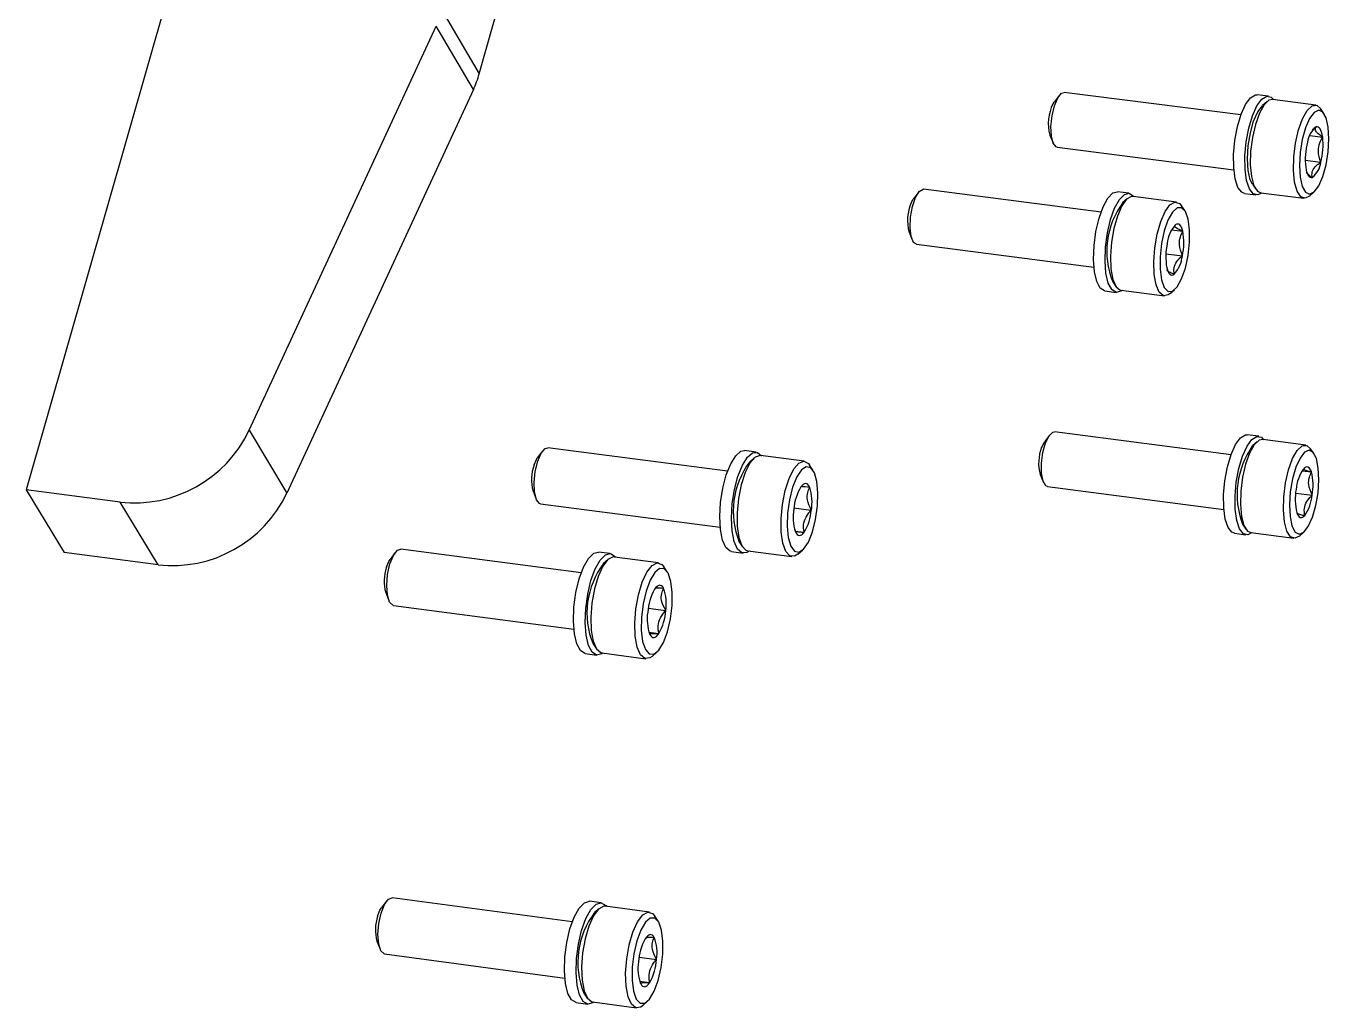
# Model space of a CAD drawing. Header units: millimetres. Extents: x 0 to 279, y 0 to 216.
# Drawn here: x 170.4 to 196.13, y 76.49 to 95.87 of the extents above; entities that cross this region are included whole.
import ezdxf

# ---------------------------------------------------------------- set-up
doc = ezdxf.new("R2010")
doc.units = ezdxf.units.MM

msp = doc.modelspace()

# ---------------------------------------------------------------- linework, layer by layer
at = {"color": 7, "linetype": 'Continuous', "lineweight": 25}
for p, q in [((184.009, 134.149), (170.404, 86.715)), ((179.352, 94.924), (187.158, 122.377)), ((178.615, 96.178), (179.352, 94.924)), ((174.809, 87.889), (178.499, 95.867)), ((179.236, 94.613), (178.499, 95.867)), ((179.236, 94.613), (175.555, 86.648)), ((190.802, 94.496), (190.701, 94.362)), ((194.39, 94.113), (190.901, 94.557)), ((194.937, 94.483), (194.711, 94.512)), ((195.867, 94.309), (195.017, 94.418)), ((190.681, 94.331), (190.701, 94.362)), ((194.904, 94.374), (194.817, 94.297)), ((196.031, 94.143), (195.965, 94.239)), ((190.618, 93.717), (190.683, 93.561)), ((195.75, 93.709), (196.005, 93.677)), ((190.763, 93.477), (194.252, 93.031)), ((195.661, 93.219), (195.968, 93.18)), ((191.629, 92.197), (188.124, 92.647)), ((194.619, 92.745), (194.684, 92.649)), ((187.882, 92.379), (187.921, 92.449)), ((188.023, 92.584), (187.921, 92.449)), ((192.181, 92.569), (191.954, 92.598)), ((192.147, 92.459), (192.059, 92.382)), ((193.116, 92.394), (192.261, 92.503)), ((194.463, 92.564), (194.688, 92.535)), ((194.782, 92.578), (195.633, 92.469)), ((195.745, 92.513), (195.832, 92.589)), ((193.281, 92.225), (193.216, 92.322)), ((193.023, 91.846), (193.244, 91.818)), ((187.838, 91.802), (187.902, 91.646)), ((187.985, 91.56), (191.489, 91.109)), ((192.91, 91.375), (193.235, 91.334)), ((191.859, 90.822), (191.924, 90.725)), ((191.703, 90.639), (191.929, 90.609)), ((192.024, 90.653), (192.879, 90.542)), ((192.993, 90.587), (193.081, 90.664)), ((174.809, 87.889), (175.555, 86.648)), ((190.614, 87.795), (190.512, 87.661)), ((194.196, 87.403), (190.713, 87.856)), ((194.742, 87.771), (194.517, 87.801)), ((180.601, 87.478), (180.499, 87.343)), ((184.255, 87.082), (180.708, 87.545)), ((184.821, 87.458), (184.591, 87.488)), ((194.71, 87.663), (194.623, 87.587)), ((195.671, 87.596), (194.822, 87.706)), ((195.833, 87.43), (195.768, 87.526)), ((184.782, 87.344), (184.693, 87.266)), ((185.769, 87.278), (184.903, 87.391)), ((185.94, 87.104), (185.874, 87.202)), ((190.429, 87.017), (190.493, 86.862)), ((195.601, 87.091), (195.785, 87.067)), ((172.26, 86.471), (170.404, 86.715)), ((170.404, 86.715), (171.16, 85.478)), ((190.573, 86.777), (194.056, 86.323)), ((173.011, 85.234), (172.26, 86.471)), ((180.414, 86.689), (180.478, 86.532)), ((180.564, 86.44), (184.111, 85.976)), ((195.472, 86.651), (195.798, 86.609)), ((185.566, 86.359), (185.909, 86.314)), ((194.422, 86.037), (194.487, 85.941)), ((184.487, 85.685), (184.553, 85.587)), ((185.59, 85.9), (185.768, 85.877)), ((194.265, 85.857), (194.49, 85.827)), ((194.584, 85.87), (195.433, 85.759)), ((195.545, 85.802), (195.632, 85.879)), ((173.011, 85.234), (171.16, 85.478)), ((177.693, 85.478), (177.591, 85.342)), ((181.367, 85.078), (177.803, 85.546)), ((181.938, 85.456), (181.707, 85.486)), ((184.332, 85.497), (184.562, 85.466)), ((184.658, 85.51), (185.524, 85.397)), ((185.645, 85.443), (185.734, 85.521)), ((181.896, 85.34), (181.807, 85.262)), ((182.891, 85.274), (182.02, 85.388)), ((183.064, 85.097), (182.997, 85.196)), ((177.506, 84.686), (177.569, 84.528)), ((177.657, 84.434), (181.221, 83.965)), ((182.689, 84.379), (183.035, 84.333)), ((182.703, 83.905), (182.899, 83.879)), ((181.599, 83.673), (181.665, 83.574)), ((181.445, 83.482), (181.675, 83.452)), ((181.772, 83.496), (182.643, 83.381)), ((182.766, 83.428), (182.855, 83.506)), ((177.522, 78.597), (177.419, 78.461)), ((181.189, 78.187), (177.63, 78.664)), ((181.759, 78.563), (181.529, 78.594)), ((182.711, 78.379), (181.841, 78.496)), ((181.718, 78.448), (181.629, 78.37)), ((182.882, 78.203), (182.816, 78.302)), ((177.332, 77.806), (177.395, 77.648)), ((177.483, 77.554), (181.041, 77.076)), ((182.508, 77.494), (182.853, 77.448)), ((182.518, 77.018), (182.719, 76.991)), ((181.418, 76.784), (181.483, 76.685)), ((181.263, 76.594), (181.493, 76.563)), ((181.589, 76.607), (182.459, 76.49)), ((182.581, 76.537), (182.671, 76.615))]:
    msp.add_line(p, q, dxfattribs=at)
at = {"color": 7, "linetype": 'Continuous', "lineweight": 25, "flags": 128}
for points in [[(190.763, 93.477), (190.745, 93.482), (190.686, 93.553), (190.65, 93.695), (190.641, 93.885), (190.661, 94.096), (190.707, 94.295), (190.773, 94.451)], [(190.773, 94.451), (190.847, 94.542), (190.901, 94.557)], [(194.463, 92.564), (194.409, 92.586), (194.333, 92.684), (194.278, 92.851), (194.248, 93.073), (194.246, 93.334), (194.271, 93.611), (194.322, 93.882), (194.394, 94.125), (194.482, 94.32), (194.579, 94.452), (194.676, 94.51), (194.711, 94.512)], [(194.795, 92.572), (194.724, 92.537), (194.634, 92.557), (194.559, 92.655), (194.504, 92.822), (194.474, 93.045), (194.471, 93.305), (194.496, 93.582), (194.547, 93.853), (194.62, 94.096), (194.708, 94.292), (194.804, 94.424), (194.901, 94.482), (194.991, 94.461), (195.035, 94.415)], [(195.017, 94.418), (194.944, 94.402), (194.848, 94.311), (194.756, 94.147), (194.676, 93.926), (194.617, 93.666), (194.582, 93.392), (194.576, 93.127), (194.599, 92.895), (194.649, 92.717), (194.72, 92.608), (194.782, 92.578)], [(194.619, 92.745), (194.576, 92.833), (194.535, 93.015), (194.521, 93.244), (194.535, 93.5), (194.577, 93.757), (194.642, 93.989), (194.723, 94.174), (194.814, 94.294), (194.817, 94.297)], [(195.745, 92.513), (195.658, 92.469), (195.571, 92.499), (195.499, 92.608), (195.45, 92.786), (195.427, 93.018), (195.433, 93.283), (195.468, 93.558), (195.527, 93.817), (195.606, 94.039), (195.698, 94.202), (195.795, 94.294), (195.888, 94.305), (195.965, 94.239)], [(195.927, 92.713), (196.008, 92.899), (196.073, 93.131), (196.114, 93.387), (196.129, 93.643), (196.115, 93.872), (196.074, 94.054), (196.01, 94.169), (195.929, 94.207), (195.839, 94.164), (195.748, 94.044), (195.667, 93.858), (195.602, 93.626), (195.56, 93.369), (195.546, 93.113), (195.56, 92.884), (195.601, 92.702), (195.665, 92.587), (195.746, 92.549), (195.836, 92.593), (195.927, 92.713)], [(196.005, 93.677), (195.997, 93.726), (195.985, 93.77), (195.972, 93.808), (195.956, 93.837), (195.938, 93.859), (195.918, 93.873), (195.897, 93.879), (195.875, 93.875)], [(195.67, 93.08), (195.678, 93.03), (195.689, 92.986), (195.703, 92.949), (195.719, 92.919), (195.737, 92.897), (195.757, 92.883), (195.778, 92.878), (195.8, 92.881)], [(187.965, 92.483), (188.038, 92.603), (188.114, 92.647), (188.124, 92.647)], [(187.985, 91.56), (187.929, 91.598), (187.881, 91.713), (187.86, 91.888), (187.869, 92.096), (187.906, 92.304), (187.965, 92.483)], [(191.703, 90.639), (191.699, 90.639), (191.613, 90.694), (191.545, 90.825), (191.5, 91.019), (191.481, 91.262), (191.491, 91.534), (191.528, 91.813), (191.589, 92.076), (191.67, 92.302), (191.764, 92.472), (191.863, 92.574), (191.954, 92.598)], [(192.043, 90.65), (192.021, 90.634), (191.925, 90.61), (191.839, 90.665), (191.771, 90.795), (191.726, 90.99), (191.708, 91.233), (191.717, 91.505), (191.754, 91.784), (191.816, 92.047), (191.897, 92.273), (191.991, 92.443), (192.09, 92.545), (192.186, 92.568), (192.271, 92.513), (192.28, 92.501)], [(192.261, 92.503), (192.232, 92.503), (192.135, 92.448), (192.039, 92.316), (191.951, 92.117), (191.881, 91.871), (191.834, 91.599), (191.815, 91.325), (191.824, 91.074), (191.862, 90.867), (191.925, 90.723), (192.008, 90.656), (192.024, 90.653)], [(192.993, 90.587), (192.956, 90.56), (192.862, 90.546), (192.78, 90.613), (192.718, 90.757), (192.68, 90.964), (192.67, 91.215), (192.69, 91.489), (192.737, 91.762), (192.807, 92.008), (192.894, 92.206), (192.99, 92.338), (193.087, 92.393), (193.176, 92.366), (193.216, 92.322)], [(193.22, 90.876), (193.294, 91.089), (193.348, 91.338), (193.377, 91.599), (193.377, 91.846), (193.348, 92.055), (193.294, 92.205), (193.219, 92.282), (193.131, 92.279), (193.039, 92.195), (192.951, 92.038), (192.876, 91.825), (192.822, 91.575), (192.794, 91.314), (192.794, 91.067), (192.822, 90.858), (192.877, 90.708), (192.952, 90.631), (193.039, 90.635), (193.132, 90.72), (193.22, 90.876)], [(193.244, 91.818), (193.232, 91.861), (193.218, 91.896), (193.201, 91.925), (193.182, 91.945), (193.162, 91.957), (193.14, 91.96), (193.118, 91.955), (193.095, 91.941)], [(192.927, 91.096), (192.939, 91.053), (192.953, 91.017), (192.97, 90.989), (192.988, 90.969), (193.009, 90.957), (193.03, 90.953), (193.053, 90.959), (193.076, 90.973)], [(190.534, 87.639), (190.603, 87.78), (190.678, 87.85), (190.713, 87.856)], [(194.265, 85.857), (194.214, 85.877), (194.138, 85.973), (194.083, 86.138), (194.053, 86.359), (194.05, 86.619), (194.075, 86.895), (194.126, 87.166), (194.198, 87.41), (194.286, 87.606), (194.382, 87.739), (194.479, 87.799), (194.517, 87.801)], [(194.602, 85.868), (194.529, 85.829), (194.439, 85.848), (194.363, 85.944), (194.308, 86.109), (194.278, 86.33), (194.275, 86.589), (194.3, 86.866), (194.351, 87.137), (194.423, 87.38), (194.511, 87.577), (194.607, 87.71), (194.704, 87.77), (194.794, 87.751), (194.84, 87.704)], [(180.506, 87.28), (180.575, 87.439), (180.653, 87.529), (180.708, 87.545)], [(184.332, 85.497), (184.308, 85.502), (184.223, 85.575), (184.157, 85.722), (184.116, 85.932), (184.102, 86.187), (184.118, 86.467), (184.162, 86.749), (184.23, 87.01), (184.317, 87.229), (184.416, 87.388), (184.518, 87.475), (184.591, 87.488)], [(190.573, 86.777), (190.538, 86.793), (190.484, 86.883), (190.455, 87.04), (190.454, 87.238), (190.482, 87.448), (190.534, 87.639)], [(190.457, 87.553), (190.505, 87.651), (190.512, 87.661)], [(194.822, 87.706), (194.752, 87.692), (194.655, 87.602), (194.563, 87.44), (194.483, 87.221), (194.423, 86.962), (194.387, 86.688), (194.38, 86.423), (194.401, 86.191), (194.45, 86.011), (194.521, 85.901), (194.584, 85.87)], [(195.545, 85.802), (195.457, 85.759), (195.37, 85.79), (195.299, 85.901), (195.251, 86.08), (195.229, 86.313), (195.237, 86.578), (195.272, 86.852), (195.332, 87.11), (195.412, 87.33), (195.504, 87.492), (195.601, 87.581), (195.693, 87.591), (195.768, 87.526)], [(195.803, 86.173), (195.869, 86.402), (195.913, 86.657), (195.93, 86.913), (195.919, 87.145), (195.88, 87.33), (195.818, 87.45), (195.738, 87.494), (195.648, 87.456), (195.558, 87.341), (195.476, 87.16), (195.409, 86.931), (195.365, 86.675), (195.348, 86.419), (195.36, 86.187), (195.399, 86.002), (195.461, 85.882), (195.541, 85.839), (195.63, 85.877), (195.721, 85.992), (195.803, 86.173)], [(180.434, 87.205), (180.481, 87.315), (180.499, 87.343)], [(180.564, 86.44), (180.544, 86.446), (180.483, 86.52), (180.445, 86.666), (180.436, 86.861), (180.457, 87.077), (180.506, 87.28)], [(184.679, 85.507), (184.636, 85.48), (184.538, 85.472), (184.453, 85.545), (184.387, 85.692), (184.345, 85.902), (184.332, 86.157), (184.348, 86.437), (184.392, 86.719), (184.46, 86.98), (184.547, 87.199), (184.646, 87.358), (184.748, 87.445), (184.846, 87.452), (184.924, 87.388)], [(184.903, 87.391), (184.896, 87.392), (184.797, 87.356), (184.696, 87.24), (184.603, 87.054), (184.526, 86.814), (184.471, 86.542), (184.443, 86.261), (184.446, 85.998), (184.479, 85.774), (184.538, 85.611), (184.619, 85.523), (184.658, 85.51)], [(185.645, 85.443), (185.58, 85.403), (185.485, 85.409), (185.405, 85.498), (185.346, 85.661), (185.313, 85.884), (185.311, 86.148), (185.338, 86.428), (185.393, 86.701), (185.47, 86.941), (185.563, 87.127), (185.664, 87.243), (185.763, 87.279), (185.851, 87.231), (185.874, 87.202)], [(185.932, 85.886), (185.994, 86.131), (186.031, 86.396), (186.04, 86.653), (186.018, 86.878), (185.969, 87.05), (185.897, 87.15), (185.809, 87.17), (185.714, 87.107), (185.621, 86.968), (185.54, 86.766), (185.477, 86.52), (185.44, 86.256), (185.432, 85.998), (185.453, 85.772), (185.502, 85.601), (185.574, 85.501), (185.662, 85.481), (185.757, 85.544), (185.85, 85.684), (185.932, 85.886)], [(195.785, 87.067), (195.771, 87.103), (195.754, 87.131), (195.736, 87.151), (195.716, 87.162), (195.695, 87.166), (195.672, 87.16), (195.649, 87.147), (195.626, 87.125)], [(185.877, 86.763), (185.86, 86.794), (185.841, 86.817), (185.821, 86.831), (185.799, 86.837), (185.776, 86.834), (185.752, 86.823), (185.728, 86.803), (185.704, 86.774)], [(195.494, 86.265), (195.508, 86.23), (195.525, 86.202), (195.543, 86.182), (195.563, 86.17), (195.584, 86.167), (195.607, 86.172), (195.629, 86.186), (195.652, 86.208)], [(185.595, 85.888), (185.612, 85.857), (185.63, 85.834), (185.651, 85.82), (185.673, 85.814), (185.696, 85.817), (185.72, 85.829), (185.744, 85.849), (185.768, 85.877)], [(177.59, 85.252), (177.657, 85.42), (177.735, 85.522), (177.803, 85.546)], [(181.445, 83.482), (181.439, 83.483), (181.35, 83.541), (181.279, 83.675), (181.231, 83.874), (181.212, 84.124), (181.223, 84.402), (181.262, 84.687), (181.326, 84.956), (181.411, 85.186), (181.509, 85.36), (181.613, 85.462), (181.707, 85.486)], [(181.794, 83.493), (181.771, 83.476), (181.67, 83.453), (181.581, 83.51), (181.509, 83.644), (181.462, 83.844), (181.443, 84.093), (181.454, 84.372), (181.493, 84.657), (181.557, 84.926), (181.642, 85.156), (181.74, 85.329), (181.843, 85.432), (181.944, 85.455), (182.033, 85.397), (182.042, 85.385)], [(177.52, 85.186), (177.566, 85.302), (177.591, 85.342)], [(177.657, 84.434), (177.647, 84.436), (177.582, 84.499), (177.54, 84.637), (177.526, 84.828), (177.544, 85.044), (177.59, 85.252)], [(182.02, 85.388), (181.995, 85.389), (181.893, 85.337), (181.792, 85.206), (181.7, 85.007), (181.626, 84.758), (181.575, 84.481), (181.553, 84.2), (181.562, 83.94), (181.6, 83.726), (181.665, 83.575), (181.75, 83.501), (181.772, 83.496)], [(182.766, 83.428), (182.719, 83.396), (182.621, 83.386), (182.536, 83.46), (182.472, 83.611), (182.433, 83.825), (182.425, 84.085), (182.447, 84.366), (182.497, 84.643), (182.572, 84.893), (182.664, 85.092), (182.765, 85.223), (182.866, 85.274), (182.958, 85.241), (182.997, 85.196)], [(183.068, 83.915), (183.127, 84.167), (183.16, 84.433), (183.163, 84.688), (183.135, 84.907), (183.081, 85.068), (183.005, 85.155), (182.914, 85.16), (182.817, 85.083), (182.725, 84.93), (182.645, 84.717), (182.586, 84.464), (182.553, 84.197), (182.55, 83.942), (182.577, 83.723), (182.632, 83.563), (182.708, 83.476), (182.799, 83.471), (182.896, 83.549), (182.988, 83.702), (183.068, 83.915)], [(182.992, 84.77), (182.974, 84.798), (182.954, 84.817), (182.933, 84.828), (182.91, 84.83), (182.886, 84.823), (182.862, 84.808), (182.838, 84.784), (182.814, 84.752)], [(182.721, 83.861), (182.739, 83.833), (182.759, 83.814), (182.78, 83.803), (182.803, 83.801), (182.827, 83.808), (182.851, 83.823), (182.875, 83.847), (182.899, 83.879)], [(177.346, 78.3), (177.392, 78.417), (177.419, 78.461)], [(177.415, 78.363), (177.482, 78.533), (177.56, 78.638), (177.63, 78.664)], [(181.263, 76.594), (181.173, 76.647), (181.101, 76.777), (181.053, 76.973), (181.033, 77.22), (181.042, 77.497), (181.08, 77.782), (181.144, 78.052), (181.228, 78.284), (181.326, 78.46), (181.429, 78.567), (181.529, 78.594)], [(181.612, 76.604), (181.594, 76.591), (181.493, 76.563), (181.403, 76.616), (181.332, 76.746), (181.284, 76.942), (181.263, 77.189), (181.273, 77.466), (181.311, 77.751), (181.374, 78.021), (181.458, 78.253), (181.556, 78.43), (181.659, 78.536), (181.76, 78.563), (181.85, 78.51), (181.863, 78.493)], [(181.841, 78.496), (181.811, 78.496), (181.709, 78.44), (181.608, 78.306), (181.517, 78.104), (181.443, 77.853), (181.394, 77.575), (181.373, 77.295), (181.382, 77.038), (181.422, 76.827), (181.487, 76.68), (181.572, 76.61), (181.589, 76.607)], [(177.483, 77.554), (177.476, 77.556), (177.411, 77.615), (177.368, 77.75), (177.353, 77.939), (177.37, 78.155), (177.415, 78.363)], [(182.581, 76.537), (182.54, 76.508), (182.442, 76.493), (182.357, 76.563), (182.292, 76.71), (182.252, 76.921), (182.243, 77.178), (182.264, 77.458), (182.313, 77.736), (182.387, 77.987), (182.478, 78.189), (182.579, 78.324), (182.68, 78.379), (182.773, 78.351), (182.816, 78.302)], [(182.888, 77.034), (182.946, 77.287), (182.978, 77.553), (182.979, 77.807), (182.952, 78.022), (182.896, 78.18), (182.82, 78.263), (182.729, 78.264), (182.632, 78.182), (182.54, 78.027), (182.461, 77.811), (182.402, 77.558), (182.371, 77.292), (182.369, 77.038), (182.397, 76.822), (182.452, 76.665), (182.529, 76.582), (182.62, 76.581), (182.717, 76.663), (182.809, 76.819), (182.888, 77.034)], [(182.808, 77.88), (182.791, 77.906), (182.771, 77.925), (182.749, 77.935), (182.726, 77.936), (182.702, 77.928), (182.678, 77.912), (182.654, 77.887), (182.63, 77.854)], [(182.54, 76.965), (182.558, 76.938), (182.578, 76.92), (182.6, 76.91), (182.623, 76.909), (182.646, 76.917), (182.671, 76.933), (182.695, 76.958), (182.719, 76.991)]]:
    msp.add_lwpolyline(points, dxfattribs=at)
at = {"color": 7, "linetype": 'Continuous', "lineweight": 25}
for centre, radius, start, end in [((177.303, 95.508), 2.131, 335.1426, 344.0733), ((191.442, 93.943), 0.855, 153.024, 195.3861), ((196.144, 93.527), 0.44, 127.7887, 173.5506), ((194.632, 93.53), 1.381, 345.3189, 6.1071), ((197.043, 93.227), 1.381, 165.3121, 186.1182), ((195.53, 93.229), 0.441, 307.8509, 353.5338), ((188.667, 92.03), 0.859, 156.0024, 195.3956), ((193.346, 91.424), 1.604, 143.3382, 202.0464), ((193.594, 91.506), 0.662, 138.9383, 173.5957), ((194.149, 91.315), 1.241, 167.6585, 190.1684), ((192.022, 91.599), 1.242, 347.6646, 10.1531), ((192.576, 91.408), 0.663, 318.9784, 353.5858), ((172.538, 88.972), 2.516, 263.6464, 334.4969), ((191.234, 87.243), 0.837, 158.2108, 195.6768), ((195.984, 86.622), 1.668, 144.6914, 200.538), ((185.98, 86.294), 1.613, 142.9493, 202.214), ((181.258, 86.915), 0.874, 160.6155, 195.0283), ((196.336, 86.64), 0.86, 145.6967, 174.426), ((194.741, 86.808), 1.075, 349.3079, 13.9267), ((186.564, 86.256), 1.005, 148.9191, 175.3668), ((184.981, 86.473), 0.942, 350.2754, 17.9023), ((196.537, 86.524), 1.075, 169.3017, 193.9466), ((173.29, 87.728), 2.509, 263.6167, 334.5186), ((194.942, 86.692), 0.86, 325.7251, 354.4189), ((186.49, 86.178), 0.941, 170.2684, 197.9281), ((184.907, 86.396), 1.005, 328.9428, 355.3604), ((178.333, 84.912), 0.858, 161.4153, 195.302), ((183.099, 84.284), 1.62, 142.8874, 202.1871), ((183.761, 84.222), 1.085, 150.7592, 176.0015), ((182.188, 84.471), 0.858, 350.7765, 20.4218), ((183.524, 84.16), 0.857, 170.7688, 200.4517), ((181.952, 84.409), 1.086, 330.7804, 355.9953), ((178.154, 78.03), 0.852, 161.5526, 195.2592), ((182.919, 77.391), 1.62, 142.7945, 202.0305), ((183.6, 77.321), 1.107, 151.2145, 176.0733), ((182.03, 77.581), 0.833, 350.797, 20.9858), ((181.748, 77.524), 1.108, 331.2351, 356.0672), ((183.317, 77.264), 0.833, 170.789, 201.0166)]:
    msp.add_arc(centre, radius, start, end, dxfattribs=at)
for points, knots in [([(195.875, 93.875), (195.851, 93.86), (195.823, 93.843), (195.805, 93.822), (195.802, 93.819)], [0, 0, 0, 0, 0.8481783, 1, 1, 1, 1]), ([(196.005, 93.677), (195.958, 93.709), (195.878, 93.763), (195.853, 93.831), (195.868, 93.862), (195.875, 93.875)], [0, 0, 0, 0, 0.439122, 0.751371, 1, 1, 1, 1]), ([(195.968, 93.18), (195.945, 93.254), (195.906, 93.382), (195.941, 93.556), (195.985, 93.64), (196.005, 93.677)], [0, 0, 0, 0, 0.439122, 0.751371, 1, 1, 1, 1]), ([(195.8, 92.881), (195.798, 92.897), (195.789, 92.948), (195.808, 93.037), (195.884, 93.121), (195.946, 93.164), (195.968, 93.18)], [0, 0, 0, 0, 0.156025, 0.493707, 0.819058, 1, 1, 1, 1]), ([(195.678, 92.986), (195.691, 92.969), (195.717, 92.934), (195.772, 92.899), (195.8, 92.881)], [0, 0, 0, 0, 0.493324, 1, 1, 1, 1]), ([(193.244, 91.818), (193.194, 91.839), (193.11, 91.876), (193.078, 91.917), (193.089, 91.934), (193.095, 91.941)], [0, 0, 0, 0, 0.439122, 0.751371, 1, 1, 1, 1]), ([(193.235, 91.334), (193.208, 91.407), (193.162, 91.531), (193.187, 91.701), (193.226, 91.782), (193.244, 91.818)], [0, 0, 0, 0, 0.439122, 0.751371, 1, 1, 1, 1]), ([(193.076, 90.973), (193.073, 90.992), (193.063, 91.052), (193.079, 91.159), (193.153, 91.262), (193.213, 91.315), (193.235, 91.334)], [0, 0, 0, 0, 0.156025, 0.493707, 0.819058, 1, 1, 1, 1]), ([(192.929, 91.057), (192.929, 91.055), (192.927, 91.042), (192.985, 91.011), (193.048, 90.984), (193.076, 90.973)], [0, 0, 0, 0, 0.1099781, 0.6054669, 1, 1, 1, 1]), ([(195.785, 87.067), (195.734, 87.079), (195.647, 87.099), (195.612, 87.117), (195.622, 87.122), (195.626, 87.125)], [0, 0, 0, 0, 0.4391222, 0.7513715, 1, 1, 1, 1]), ([(195.798, 86.609), (195.768, 86.678), (195.717, 86.796), (195.733, 86.957), (195.769, 87.033), (195.785, 87.067)], [0, 0, 0, 0, 0.439122, 0.751371, 1, 1, 1, 1]), ([(185.877, 86.763), (185.821, 86.769), (185.734, 86.777), (185.714, 86.777), (185.707, 86.777)], [0, 0, 0, 0, 0.636667, 1, 1, 1, 1]), ([(185.909, 86.314), (185.876, 86.382), (185.819, 86.499), (185.829, 86.655), (185.862, 86.73), (185.877, 86.763)], [0, 0, 0, 0, 0.439122, 0.751371, 1, 1, 1, 1]), ([(195.652, 86.208), (195.649, 86.229), (195.637, 86.296), (195.649, 86.414), (195.719, 86.528), (195.777, 86.587), (195.798, 86.609)], [0, 0, 0, 0, 0.1560255, 0.4937074, 0.8190578, 1, 1, 1, 1]), ([(185.768, 85.877), (185.764, 85.9), (185.75, 85.972), (185.761, 86.101), (185.83, 86.226), (185.888, 86.291), (185.909, 86.314)], [0, 0, 0, 0, 0.156025, 0.493707, 0.819058, 1, 1, 1, 1]), ([(195.498, 86.256), (195.497, 86.253), (195.494, 86.248), (195.558, 86.229), (195.624, 86.214), (195.652, 86.208)], [0, 0, 0, 0, 0.25041, 0.667718, 1, 1, 1, 1]), ([(185.595, 85.888), (185.591, 85.89), (185.585, 85.894), (185.668, 85.887), (185.737, 85.88), (185.768, 85.877)], [0, 0, 0, 0, 0.4391222, 0.7513715, 1, 1, 1, 1]), ([(182.992, 84.77), (182.935, 84.771), (182.852, 84.774), (182.831, 84.768), (182.825, 84.766)], [0, 0, 0, 0, 0.690792, 1, 1, 1, 1]), ([(183.035, 84.333), (183, 84.399), (182.94, 84.513), (182.947, 84.665), (182.978, 84.738), (182.992, 84.77)], [0, 0, 0, 0, 0.439122, 0.751371, 1, 1, 1, 1]), ([(182.899, 83.879), (182.895, 83.902), (182.881, 83.978), (182.889, 84.111), (182.957, 84.241), (183.014, 84.309), (183.035, 84.333)], [0, 0, 0, 0, 0.156025, 0.493707, 0.819058, 1, 1, 1, 1]), ([(182.721, 83.861), (182.718, 83.867), (182.712, 83.878), (182.798, 83.882), (182.868, 83.88), (182.899, 83.879)], [0, 0, 0, 0, 0.439122, 0.751371, 1, 1, 1, 1]), ([(182.808, 77.88), (182.751, 77.88), (182.67, 77.881), (182.65, 77.874), (182.644, 77.871)], [0, 0, 0, 0, 0.7115722, 1, 1, 1, 1]), ([(182.853, 77.448), (182.818, 77.514), (182.758, 77.626), (182.764, 77.777), (182.795, 77.848), (182.808, 77.88)], [0, 0, 0, 0, 0.439122, 0.751371, 1, 1, 1, 1]), ([(182.719, 76.991), (182.714, 77.015), (182.7, 77.09), (182.708, 77.225), (182.775, 77.356), (182.833, 77.424), (182.853, 77.448)], [0, 0, 0, 0, 0.156025, 0.493707, 0.819058, 1, 1, 1, 1]), ([(182.54, 76.965), (182.537, 76.973), (182.532, 76.986), (182.617, 76.992), (182.688, 76.991), (182.719, 76.991)], [0, 0, 0, 0, 0.439122, 0.751371, 1, 1, 1, 1])]:
    msp.add_open_spline(points, degree=3, knots=knots, dxfattribs=at)

doc.saveas('drawing.dxf')
